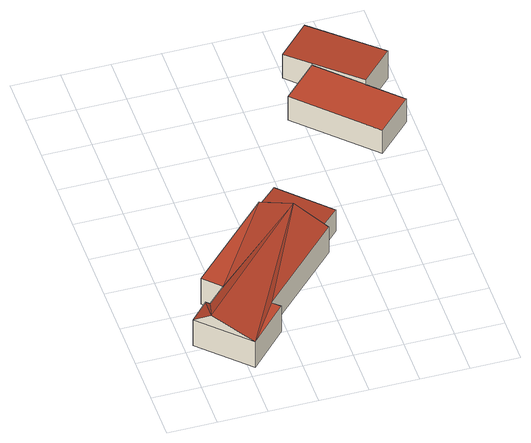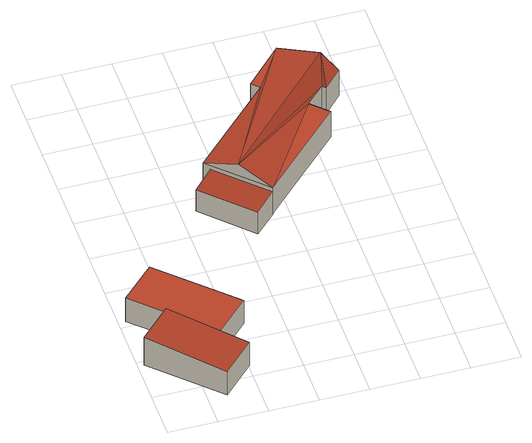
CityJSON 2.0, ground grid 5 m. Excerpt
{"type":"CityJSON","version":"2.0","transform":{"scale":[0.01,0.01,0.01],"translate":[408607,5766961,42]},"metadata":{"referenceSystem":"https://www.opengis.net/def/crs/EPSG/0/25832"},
"CityObjects":{
"building1":{"type":"Building","attributes":{"Gemeindeschluessel":"05515000","Geometrietyp2DReferenz":"3000","function":"31001_1000","roofType":"5000","measuredHeight":4.73},"address":[{"country":"Germany","locality":"Münster","thoroughfareNumber":"246","thoroughfareName":"Gittruper Straße"}],"geometry":[{"type":"Solid","lod":"2","boundaries":[[[[0,1,2,3]],[[4,5,1,0]],[[6,7,5,4]],[[8,9,7,6]],[[10,11,9,8]],[[12,13,11,10]],[[14,15,13,12]],[[16,17,15,14]],[[18,19,17,16]],[[3,2,19,18]],[[0,3,20]],[[6,0,20]],[[20,21,6]],[[0,6,4]],[[16,14,18]],[[20,18,14]],[[20,14,12]],[[21,20,12]],[[21,12,10]],[[10,8,21]],[[18,20,3]],[[6,21,8]],[[1,5,7,9,11,13,15,17,19,2]]]],"semantics":{"surfaces":[{"type":"WallSurface"},{"type":"RoofSurface"},{"type":"GroundSurface"}],"values":[[0,0,0,0,0,0,0,0,0,0,1,1,1,1,1,1,1,1,1,1,0,0,2]]}}]},
"building2":{"type":"Building","attributes":{"Gemeindeschluessel":"05515000","Geometrietyp2DReferenz":"3000","function":"51009_1611","roofType":"2100","measuredHeight":2.94},"geometry":[{"type":"Solid","lod":"2","boundaries":[[[[22,23,24,25]],[[26,27,23,22]],[[28,29,27,26]],[[25,24,29,28]],[[26,22,25,28]],[[23,27,29,24]]]],"semantics":{"surfaces":[{"type":"WallSurface"},{"type":"RoofSurface"},{"type":"GroundSurface"}],"values":[[0,0,0,0,1,2]]}}]},
"building3":{"type":"Building","attributes":{"Gemeindeschluessel":"05515000","Geometrietyp2DReferenz":"3000","function":"31001_1310"},"children":["building3-1","building3-2"]},
"building3-1":{"type":"BuildingPart","attributes":{"roofType":"1000","measuredHeight":3.01},"parents":["building3"],"geometry":[{"type":"Solid","lod":"2","boundaries":[[[[30,31,32,33]],[[34,35,31,30]],[[36,37,38,39]],[[40,41,37,36]],[[33,32,41,40]],[[36,39,34,30,33,40]],[[31,35,38,37,41,32]],[[35,34,39,38]]]],"semantics":{"surfaces":[{"type":"WallSurface"},{"type":"RoofSurface"},{"type":"GroundSurface"},{"type":"ClosureSurface"}],"values":[[0,0,0,0,0,1,2,3]]}}]},
"building3-2":{"type":"BuildingPart","attributes":{"roofType":"2100","measuredHeight":3.57},"parents":["building3"],"geometry":[{"type":"Solid","lod":"2","boundaries":[[[[42,43,44,45]],[[46,39,38,43,42]],[[35,34,47]],[[48,49,35,47]],[[45,44,49,48]],[[47,46,42,45,48]],[[43,38,35,49,44]],[[34,39,46,47]],[[35,38,39,34]]]],"semantics":{"surfaces":[{"type":"WallSurface"},{"type":"RoofSurface"},{"type":"GroundSurface"},{"type":"ClosureSurface"}],"values":[[0,0,0,0,0,1,2,0,3]]}}]}
},
"vertices":[
[865,567,444],[865,567,115],[1689,1403,115],[1689,1403,444],[941,494,444],[941,494,115],[559,96,444],[559,96,115],[85,562,444],[85,562,115],[272,759,444],[272,759,115],[307,728,444],[307,728,115],[494,917,444],[494,917,115],[325,1085,444],[325,1085,115],[1162,1928,444],[1162,1928,115],[1422,1669,588],[226,424,588],
[1375,2142,379],[1375,2142,105],[1162,1928,105],[1162,1928,399],[1845,1672,379],[1845,1672,105],[1632,1459,399],[1632,1459,105],
[1866,3278,399],[1866,3278,98],[2581,2572,98],[2581,2572,399],[2210,3625,399],[2210,3625,98],[2618,3218,399],[2618,3218,98],[2620,3220,98],[2620,3220,399],[2926,2916,399],[2926,2916,98],
[2938,3542,455],[2938,3542,98],[2305,4172,98],[2305,4172,399],[2620,3220,455],[2210,3625,419],[1986,3847,399],[1986,3847,98]
]}
